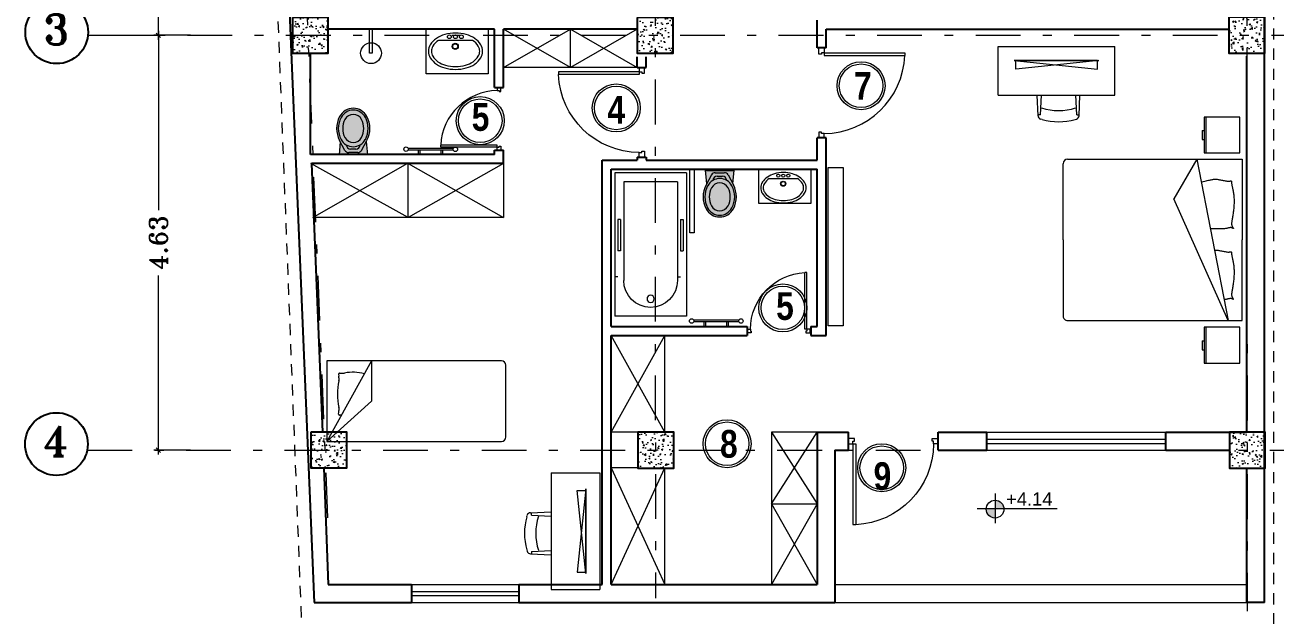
# Model space of a CAD drawing. Header units: inches. Extents: x 0 to 535, y -174 to 989.
# Drawn here: x 228.61 to 242.57, y 93.47 to 100.07 of the extents above; entities that cross this region are included whole.
import ezdxf

# ---------------------------------------------------------------- set-up
doc = ezdxf.new("R2010")
doc.units = ezdxf.units.IN
doc.header["$MEASUREMENT"] = 0
doc.linetypes.add('DASHDOT', pattern=[1, 0.5, -0.25, 0, -0.25])
doc.linetypes.add('HIDDEN2', pattern=[0.1875, 0.125, -0.0625])
for name, color, linetype, lineweight in [('ax', 8, 'Continuous', 5), ('Bath', 7, 'Continuous', 5), ('beton sabok', 9, 'Continuous', 5), ('dimension', 21, 'Continuous', 9), ('door', 1, 'Continuous', 5), ('font', 253, 'Continuous', 9), ('FUR', 252, 'Continuous', 5), ('Furniture', 175, 'Continuous', 5), ('LAYER2', 253, 'Continuous', 5), ('w.c', 7, 'Continuous', 5), ('wall', 51, 'Continuous', 25), ('window', 152, 'Continuous', 5)]:
    doc.layers.add(name, color=color, linetype=linetype, lineweight=lineweight)
doc.styles.add('amir text b', font='swisscbo.ttf')
doc.styles.add('ROMANT', font='romant')
doc.styles.get("Standard").update_dxf_attribs({"font": 'arial.ttf'})
doc.dimstyles.new('STANDARD$0', dxfattribs={"dimtxt": 0.2, "dimasz": 0.05, "dimexe": 0.05, "dimexo": 0.05, "dimgap": 0.05, "dimtad": 0, "dimzin": 0, "dimdsep": 46, "dimtxsty": 'ROMANT', "dimblk": 'OBLIQUE', "dimcen": 0, "dimdle": 0.05, "dimclrd": 256, "dimclre": 256, "dimclrt": 256, "dimadec": 0, "dimazin": 0, "dimtfac": 1, "dimtix": 1, "dimtofl": 0, "dimtmove": 1, "dimatfit": 3, "dimldrblk": 'OBLIQUE', "dimfxl": 1, "dimtolj": 1, "dimtzin": 0, "dimlwd": -1, "dimlwe": -1, "dimarcsym": 1})

# ---------------------------------------------------------------- blocks, each defined once
blk = doc.blocks.new('wc01')
at = {"layer": 'w.c'}
for p, q in [((-1.038, -0.5), (-1.038, 0)), ((-1.038, 0), (-0.347, 0)), ((-0.347, 0), (-0.347, -0.5)), ((-0.523, -0.126), (-0.9, -0.126)), ((-0.347, -0.5), (-1.038, -0.5))]:
    blk.add_line(p, q, dxfattribs=at)
for centre, radius in [((-0.781, -0.085), 0.0209), ((-0.714, -0.085), 0.0209), ((-0.647, -0.085), 0.0209), ((-0.715, -0.192), 0.0338), ((-0.715, -0.192), 0.0285)]:
    blk.add_circle(centre, radius, dxfattribs=at)
for centre, radius, start, end in [((-0.797, -0.295), 0.231, 123.8347, 148.2866), ((-0.797, -0.295), 0.199, 121.3767, 148.2866), ((-0.746, -0.372), 0.323, 105.5176, 123.8347), ((-0.712, -0.493), 0.449, 90, 105.5176), ((-0.712, -0.493), 0.449, 74.4824, 90), ((-0.678, -0.372), 0.323, 56.1653, 74.4824), ((-0.627, -0.295), 0.199, 31.7134, 58.6233), ((-0.627, -0.295), 0.231, 31.7134, 56.1653), ((-0.875, -0.247), 0.139, 148.2866, 180), ((-0.875, -0.247), 0.139, 180, 211.7134), ((-0.875, -0.247), 0.106, 148.2866, 180), ((-0.875, -0.247), 0.106, 180, 211.7134), ((-0.548, -0.247), 0.106, 360, 31.7134), ((-0.548, -0.247), 0.106, 328.2866, 0), ((-0.548, -0.247), 0.139, 360, 31.7134), ((-0.548, -0.247), 0.139, 328.2866, 360), ((-0.797, -0.198), 0.231, 211.7134, 236.1653), ((-0.797, -0.198), 0.199, 211.7134, 236.1653), ((-0.746, -0.122), 0.323, 236.1653, 254.4824), ((-0.746, -0.122), 0.291, 236.1653, 254.4824), ((-0.712, 0), 0.417, 254.4824, 270), ((-0.712, 0), 0.417, 270, 285.5176), ((-0.678, -0.122), 0.291, 285.5176, 303.8347), ((-0.678, -0.122), 0.323, 285.5176, 303.8347), ((-0.627, -0.198), 0.199, 303.8347, 328.2866), ((-0.627, -0.198), 0.231, 303.8347, 328.2866), ((-0.712, 0), 0.449, 254.4824, 270), ((-0.712, 0), 0.449, 270, 285.5176)]:
    blk.add_arc(centre, radius, start, end, dxfattribs=at)
blk = doc.blocks.new('we')
at = {"layer": 'Furniture', "true_color": 0xdbd2bd}
h = blk.add_hatch(color=254, dxfattribs=at)
h.dxf.hatch_style = 2
h.paths.add_polyline_path([(126.415, -299.619, 0.250522), (126.149, -299.619), (126.037, -299.678, 0.276719), (126.012, -299.72), (126.012, -299.822, 0.276719), (126.036, -299.864), (126.148, -299.924, 0.250522), (126.414, -299.924, 0.599332)])
h.paths.add_polyline_path([(126.157, -299.906, 0.250522), (126.405, -299.907, 0.599332), (126.405, -299.636, 0.250522), (126.158, -299.636, 0.599332)], flags=16)
h.paths.add_polyline_path([(126.382, -299.864, -0.250522), (126.18, -299.864, -0.599332), (126.18, -299.679, -0.250522), (126.383, -299.679, -0.599332)], flags=0)
h.paths.add_polyline_path([(126.18, -299.679, 0.599332), (126.18, -299.864, 0.250522), (126.382, -299.864, 0.599332), (126.383, -299.679, 0.250522)], flags=0)
h.paths.add_polyline_path([(126.012, -299.822), (126.012, -299.72, -0.276719), (126.037, -299.678), (126.134, -299.626), (125.989, -299.612), (125.988, -299.93), (126.134, -299.916), (126.036, -299.864, -0.276719)])
edge = h.paths.add_edge_path()
edge.add_line((125.988, -299.599), (125.988, -299.935))
edge.add_line((125.988, -299.935), (125.989, -299.606))
edge.add_arc((125.94, -299.606), 0.0484, 359.8872, 368.2762)
h = blk.add_hatch(color=254, dxfattribs=at)
h.dxf.hatch_style = 2
h.paths.add_polyline_path([(126.157, -299.906, 0.250522), (126.405, -299.907, 0.599332), (126.405, -299.636, 0.250522), (126.158, -299.636, 0.599332)])
h.paths.add_polyline_path([(126.18, -299.679, -0.250522), (126.383, -299.679, -0.599332), (126.382, -299.864, -0.250522), (126.18, -299.864, -0.599332)], flags=16)
h.paths.add_polyline_path([(126.18, -299.679, 0.599332), (126.18, -299.864, 0.250522), (126.382, -299.864, 0.599332), (126.383, -299.679, 0.250522)], flags=16)
at = {"layer": 'Furniture'}
for p, q in [((125.988, -299.936), (125.989, -299.606)), ((126.134, -299.626), (125.989, -299.612)), ((126.037, -299.678), (126.149, -299.619)), ((126.012, -299.822), (126.012, -299.72)), ((126.051, -299.8), (126.051, -299.742)), ((126.134, -299.916), (125.988, -299.93)), ((126.036, -299.864), (126.148, -299.924))]:
    blk.add_line(p, q, dxfattribs=at)
for centre, radius, start, end in [((126.059, -299.72), 0.0469, 118.016, 179.8872), ((126.23, -299.771), 0.153, 118.016, 241.7584), ((126.23, -299.771), 0.105, 118.016, 241.7584), ((126.281, -299.868), 0.282, 61.7584, 118.016), ((126.281, -299.868), 0.263, 61.7584, 118.016), ((126.281, -299.868), 0.214, 61.7584, 118.016), ((126.333, -299.772), 0.105, 298.016, 61.7584), ((126.333, -299.772), 0.153, 298.016, 61.7584), ((126.333, -299.772), 0.173, 298.016, 61.7584), ((126.1, -299.742), 0.0484, 92.8645, 179.8872), ((126.1, -299.8), 0.0484, 179.8872, 266.9099), ((126.059, -299.822), 0.0469, 179.8872, 241.7584), ((126.282, -299.675), 0.282, 241.7584, 298.016), ((126.282, -299.675), 0.263, 241.7584, 298.016), ((126.282, -299.675), 0.214, 241.7584, 298.016)]:
    blk.add_arc(centre, radius, start, end, dxfattribs=at)
blk = doc.blocks.new('wqw')
at = {"layer": 'Furniture'}
for p, q in [((158.397, 123.663), (158.387, 123.431)), ((158.423, 123.651), (158.399, 123.651)), ((158.424, 123.65), (158.434, 123.431)), ((158.442, 123.704), (158.425, 123.699)), ((158.81, 123.704), (158.826, 123.699)), ((158.828, 123.65), (158.818, 123.431)), ((158.829, 123.651), (158.856, 123.651)), ((158.855, 123.663), (158.865, 123.431)), ((157.997, 123.431), (157.997, 122.889)), ((159.299, 123.431), (157.997, 123.431)), ((159.299, 123.431), (159.299, 122.889)), ((159.299, 122.889), (157.997, 122.889))]:
    blk.add_line(p, q, dxfattribs=at)
for points in [[(159.104, 123.141), (159.104, 123.046), (158.176, 123.046), (158.176, 123.046)], [(158.192, 123.141), (158.192, 123.046), (159.12, 123.046), (159.12, 123.046)]]:
    blk.add_lwpolyline(points, close=True, dxfattribs=at)
for centre, radius, start, end in [((158.626, 123.041), 0.688, 74.4748, 105.5252), ((158.437, 123.661), 0.0398, 106.4199, 177.4596), ((158.423, 123.65), 0.000994, 2.5404, 90), ((158.626, 123.006), 0.598, 71.5812, 108.4188), ((158.815, 123.661), 0.0398, 2.5404, 73.5801), ((158.829, 123.65), 0.000994, 90, 177.4596)]:
    blk.add_arc(centre, radius, start, end, dxfattribs=at)
blk = doc.blocks.new('bed15')
at = {"layer": 'Furniture'}
for p, q in [((-0.97, 1.973), (-1.37, 1.973)), ((-1.37, 1.973), (-1.37, 1.573)), ((-0.97, 1.573), (-0.97, 1.973)), ((-0.9, 0.05), (-0.9, 2)), ((-0.9, 2), (0, 2)), ((0.9, 2), (0, 2)), ((0.9, 0.05), (0.9, 2)), ((0.975, 1.973), (0.975, 1.573)), ((1.375, 1.973), (0.975, 1.973)), ((1.375, 1.573), (1.375, 1.973)), ((-0.9, 1.491), (0.9, 1.843)), ((0.9, 1.843), (-0.458, 1.235)), ((-1.37, 1.593), (-0.97, 1.593)), ((-1.37, 1.573), (-0.97, 1.573)), ((-1.22, 1.553), (-1.22, 1.573)), ((-1.22, 1.553), (-1.12, 1.553)), ((-1.12, 1.553), (-1.12, 1.573)), ((0.975, 1.593), (1.375, 1.593)), ((0.975, 1.573), (1.375, 1.573)), ((1.125, 1.553), (1.125, 1.573)), ((1.125, 1.553), (1.225, 1.553)), ((1.225, 1.553), (1.225, 1.573)), ((-0.9, 1.491), (-0.458, 1.235)), ((0, 0), (-0.85, 0)), ((0, 0), (0.85, 0))]:
    blk.add_line(p, q, dxfattribs=at)
for points in [[(-0.649, 1.541), (-0.649, 1.547), (-0.652, 1.564), (-0.655, 1.58), (-0.658, 1.595), (-0.662, 1.609), (-0.665, 1.622), (-0.668, 1.634), (-0.67, 1.645), (-0.672, 1.654), (-0.674, 1.663), (-0.675, 1.672), (-0.676, 1.68), (-0.677, 1.688), (-0.677, 1.696), (-0.677, 1.704), (-0.677, 1.712), (-0.676, 1.72), (-0.675, 1.729), (-0.674, 1.737), (-0.672, 1.747), (-0.67, 1.756), (-0.668, 1.766), (-0.666, 1.777), (-0.664, 1.787), (-0.662, 1.798), (-0.66, 1.808), (-0.658, 1.818), (-0.657, 1.828), (-0.656, 1.837), (-0.656, 1.845), (-0.656, 1.852), (-0.656, 1.858), (-0.657, 1.863), (-0.658, 1.868), (-0.658, 1.872), (-0.658, 1.875), (-0.657, 1.877), (-0.656, 1.879), (-0.654, 1.88), (-0.651, 1.881), (-0.648, 1.881), (-0.644, 1.881), (-0.639, 1.881), (-0.634, 1.881), (-0.628, 1.881), (-0.622, 1.882), (-0.615, 1.883), (-0.608, 1.884), (-0.601, 1.886), (-0.593, 1.887), (-0.584, 1.889), (-0.575, 1.891), (-0.566, 1.893), (-0.557, 1.895), (-0.547, 1.897), (-0.536, 1.899), (-0.526, 1.901), (-0.515, 1.902), (-0.504, 1.904), (-0.492, 1.905), (-0.481, 1.906), (-0.469, 1.907), (-0.456, 1.908), (-0.444, 1.908), (-0.431, 1.908), (-0.418, 1.908), (-0.405, 1.908), (-0.392, 1.907), (-0.378, 1.906), (-0.364, 1.905), (-0.35, 1.904), (-0.336, 1.902), (-0.322, 1.901), (-0.308, 1.899), (-0.294, 1.897), (-0.281, 1.895), (-0.269, 1.893), (-0.256, 1.891), (-0.245, 1.889), (-0.234, 1.887), (-0.224, 1.886), (-0.215, 1.884), (-0.206, 1.883), (-0.198, 1.882), (-0.191, 1.881), (-0.184, 1.881), (-0.178, 1.881), (-0.173, 1.881), (-0.168, 1.882), (-0.164, 1.883), (-0.159, 1.884), (-0.155, 1.886), (-0.151, 1.888), (-0.147, 1.89), (-0.144, 1.892), (-0.14, 1.894), (-0.137, 1.896), (-0.134, 1.898), (-0.131, 1.899), (-0.13, 1.9), (-0.129, 1.9), (-0.129, 1.899), (-0.129, 1.897), (-0.13, 1.895), (-0.132, 1.892), (-0.133, 1.888), (-0.135, 1.884), (-0.136, 1.88), (-0.137, 1.875), (-0.137, 1.87), (-0.137, 1.864), (-0.136, 1.859), (-0.135, 1.853), (-0.133, 1.847), (-0.132, 1.84), (-0.13, 1.833), (-0.129, 1.826), (-0.127, 1.818), (-0.126, 1.811), (-0.125, 1.802), (-0.124, 1.794), (-0.123, 1.786), (-0.123, 1.777), (-0.122, 1.769), (-0.122, 1.76), (-0.122, 1.752), (-0.123, 1.744), (-0.123, 1.736), (-0.124, 1.727), (-0.124, 1.719), (-0.125, 1.712), (-0.125, 1.704), (-0.125, 1.696), (-0.125, 1.688), (-0.125, 1.68), (-0.124, 1.672), (-0.123, 1.664), (-0.123, 1.656), (-0.122, 1.648), (-0.122, 1.644)], [(0.113, 1.69), (0.113, 1.696), (0.113, 1.704), (0.114, 1.712), (0.114, 1.72), (0.115, 1.729), (0.117, 1.737), (0.118, 1.747), (0.12, 1.756), (0.122, 1.766), (0.124, 1.777), (0.127, 1.787), (0.129, 1.798), (0.131, 1.808), (0.132, 1.818), (0.134, 1.828), (0.135, 1.837), (0.135, 1.845), (0.135, 1.852), (0.134, 1.858), (0.133, 1.863), (0.133, 1.868), (0.133, 1.872), (0.133, 1.875), (0.133, 1.877), (0.135, 1.879), (0.137, 1.88), (0.139, 1.881), (0.143, 1.881), (0.147, 1.881), (0.151, 1.881), (0.157, 1.881), (0.162, 1.881), (0.168, 1.882), (0.175, 1.883), (0.182, 1.884), (0.19, 1.886), (0.198, 1.887), (0.206, 1.889), (0.215, 1.891), (0.224, 1.893), (0.234, 1.895), (0.244, 1.897), (0.254, 1.899), (0.264, 1.901), (0.275, 1.902), (0.287, 1.904), (0.298, 1.905), (0.31, 1.906), (0.322, 1.907), (0.334, 1.908), (0.346, 1.908), (0.359, 1.908), (0.372, 1.908), (0.385, 1.908), (0.399, 1.907), (0.413, 1.906), (0.426, 1.905), (0.441, 1.904), (0.455, 1.902), (0.469, 1.901), (0.482, 1.899), (0.496, 1.897), (0.509, 1.895), (0.522, 1.893), (0.534, 1.891), (0.545, 1.889), (0.556, 1.887), (0.566, 1.886), (0.576, 1.884), (0.584, 1.883), (0.592, 1.882), (0.6, 1.881), (0.606, 1.881), (0.612, 1.881), (0.617, 1.881), (0.622, 1.882), (0.627, 1.883), (0.631, 1.884), (0.635, 1.886), (0.639, 1.888), (0.643, 1.89), (0.647, 1.892), (0.65, 1.894), (0.654, 1.896), (0.657, 1.898), (0.659, 1.899), (0.661, 1.9), (0.661, 1.9), (0.662, 1.899), (0.661, 1.897), (0.66, 1.895), (0.659, 1.892), (0.657, 1.888), (0.656, 1.884), (0.654, 1.88), (0.654, 1.875), (0.653, 1.87), (0.654, 1.864), (0.654, 1.859), (0.656, 1.853), (0.657, 1.847), (0.658, 1.84), (0.66, 1.833), (0.661, 1.826), (0.663, 1.818), (0.664, 1.811), (0.665, 1.802), (0.666, 1.798)]]:
    blk.add_lwpolyline(points, dxfattribs=at)
for centre, start, end in [((-0.85, 0.05), 180, 270), ((0.85, 0.05), 270, 0)]:
    blk.add_arc(centre, 0.05, start, end, dxfattribs=at)
blk = doc.blocks.new('wc011')
at = {"layer": 'w.c'}
for p, q in [((-1.038, -0.457), (-1.038, 0)), ((-1.038, 0), (-0.347, 0)), ((-0.347, 0), (-0.347, -0.457)), ((-0.523, -0.126), (-0.9, -0.126)), ((-0.347, -0.457), (-1.038, -0.457))]:
    blk.add_line(p, q, dxfattribs=at)
for centre, radius in [((-0.781, -0.085), 0.0209), ((-0.715, -0.192), 0.0338), ((-0.715, -0.192), 0.0285), ((-0.714, -0.085), 0.0209), ((-0.647, -0.085), 0.0209)]:
    blk.add_circle(centre, radius, dxfattribs=at)
for centre, radius, start, end in [((-0.797, -0.295), 0.231, 123.8347, 148.2866), ((-0.797, -0.295), 0.199, 121.3767, 148.2866), ((-0.746, -0.372), 0.323, 105.5176, 123.8347), ((-0.712, -0.493), 0.449, 90, 105.5176), ((-0.712, -0.493), 0.449, 74.4824, 90), ((-0.678, -0.372), 0.323, 56.1653, 74.4824), ((-0.627, -0.295), 0.199, 31.7134, 58.6233), ((-0.627, -0.295), 0.231, 31.7134, 56.1653), ((-0.875, -0.247), 0.139, 148.2866, 180), ((-0.875, -0.247), 0.139, 180, 211.7134), ((-0.797, -0.198), 0.231, 211.7134, 236.1653), ((-0.875, -0.247), 0.106, 148.2866, 180), ((-0.875, -0.247), 0.106, 180, 211.7134), ((-0.797, -0.198), 0.199, 211.7134, 236.1653), ((-0.627, -0.198), 0.199, 303.8347, 328.2866), ((-0.627, -0.198), 0.231, 303.8347, 328.2866), ((-0.548, -0.247), 0.106, 360, 31.7134), ((-0.548, -0.247), 0.106, 328.2866, 0), ((-0.548, -0.247), 0.139, 360, 31.7134), ((-0.548, -0.247), 0.139, 328.2866, 360), ((-0.746, -0.122), 0.323, 236.1653, 254.4824), ((-0.746, -0.122), 0.291, 236.1653, 254.4824), ((-0.712, 0), 0.449, 254.4824, 270), ((-0.712, 0), 0.417, 254.4824, 270), ((-0.712, 0), 0.417, 270, 285.5176), ((-0.712, 0), 0.449, 270, 285.5176), ((-0.678, -0.122), 0.291, 285.5176, 303.8347), ((-0.678, -0.122), 0.323, 285.5176, 303.8347)]:
    blk.add_arc(centre, radius, start, end, dxfattribs=at)
blk = doc.blocks.new('beton')
at = {"layer": 'beton sabok'}
h = blk.add_hatch(dxfattribs=at)
h.set_pattern_fill('AR-CONC', color=256, scale=0.022857, angle=45)
h.set_pattern_definition([(95, (46.01481, 18.04323), (0.126069028, 0.105784475), [0.017142857, -0.18857143]), (40, (46.01481, 18.04323), (-0.14399821, 0.099147006), [0.013714286, -0.150857143]), (145.451444, (46.02532, 18.05205), (-0.01792918, 0.20493148), [0.014569187, -0.160261054]), (91.1842, (45.98248, 18.07555), (0.1992442, 0.14574029), [0.02571429, -0.28285714]), (141.635635, (45.9991, 18.0877), (-0.00637716, 0.30850552), [0.02185379, -0.24039172]), (36.184164, (45.98248, 18.07555), (-0.00637716, 0.30850552), [0.02057143, -0.22628571]), (66, (46.00673, 18.08364), (0.161547788, 0.03140171), [0.017142857, -0.18857143]), (11, (46.00673, 18.08364), (-0.07787625, 0.156527642), [0.013714286, -0.150857143]), (116.451445, (46.02019, 18.08625), (0.083671537, 0.18792935), [0.014569186, -0.160261054]), (82.5, (46.01481, 18.04323), (-0.0518384424, 0.055769101), [0, -0.149028571, 0, -0.153142857, 0, -0.151428571]), (52.5, (46.01481, 18.04323), (-0.021228101, 0.106265017), [0, -0.087314286, 0, -0.1456, 0, -0.057714286]), (12.5, (45.97877, 18.00719), (0.0899241525, 0.082633317), [0, -0.057142857, 0, -0.178285714, 0, -0.236571429]), (2.5, (45.9626, 17.99103), (0.07807771, 0.110436527), [0, -0.074285714, 0, -0.1184, 0, -0.168])])
h.paths.add_polyline_path([(326.844, 567.847), (327.244, 567.847), (327.244, 568.247), (326.844, 568.247)])
at = {"layer": 'wall'}
blk.add_lwpolyline([(327.244, 568.247), (327.244, 567.847), (326.844, 567.847), (326.844, 568.247)], close=True, dxfattribs=at)
blk = doc.blocks.new('_Oblique')
at = {"color": 0, "linetype": 'ByBlock', "lineweight": -2}
blk.add_line((-0.5, -0.5), (0.5, 0.5), dxfattribs=at)
blk = doc.blocks.new('*D168')
at = {"layer": 'Defpoints', "color": 0, "transparency": 16777216}
for p in [(32.467, 32.316), (32.406, 28.274), (32.763, 28.274)]:
    blk.add_point(p, dxfattribs=at)
at = {"layer": 'dimension', "transparency": 16777216}
for p, q in [((32.517, 32.316), (32.813, 32.316)), ((32.763, 32.366), (32.763, 30.664)), ((32.763, 28.224), (32.763, 29.926)), ((32.456, 28.274), (32.813, 28.274))]:
    blk.add_line(p, q, dxfattribs=at)
at = {"layer": 'dimension', "transparency": 16777216, "xscale": 0.05, "yscale": 0.05, "zscale": 0.05}
for p, rotation in [((32.763, 32.316), 90), ((32.763, 28.274), 270)]:
    blk.add_blockref('_Oblique', p, dxfattribs=dict(at, rotation=rotation))
at = {"layer": 'dimension', "transparency": 16777216, "insert": (32.763, 30.295), "char_height": 0.2, "attachment_point": 5, "rotation": 90, "style": 'ROMANT'}
blk.add_mtext('\\A1;4.04', dxfattribs=at)
blk = doc.blocks.new('*D169')
at = {"layer": 'Defpoints', "color": 0, "transparency": 16777216}
for p in [(33.172, 28.274), (32.763, 23.647), (33.172, 23.647)]:
    blk.add_point(p, dxfattribs=at)
at = {"layer": 'dimension', "transparency": 16777216}
for p, q in [((33.122, 28.274), (32.713, 28.274)), ((32.763, 28.324), (32.763, 26.325)), ((32.763, 23.597), (32.763, 25.596)), ((33.122, 23.647), (32.713, 23.647))]:
    blk.add_line(p, q, dxfattribs=at)
at = {"layer": 'dimension', "transparency": 16777216, "xscale": 0.05, "yscale": 0.05, "zscale": 0.05}
for p, rotation in [((32.763, 28.274), 90), ((32.763, 23.647), 270)]:
    blk.add_blockref('_Oblique', p, dxfattribs=dict(at, rotation=rotation))
at = {"layer": 'dimension', "transparency": 16777216, "insert": (32.763, 25.961), "char_height": 0.2, "attachment_point": 5, "rotation": 90, "style": 'ROMANT'}
blk.add_mtext('\\A1;4.63', dxfattribs=at)
blk = doc.blocks.new('nx')
at = {"layer": 'FUR'}
for p, q in [((928.105, 733.08), (928.61, 733.08)), ((928.105, 733.06), (928.609, 733.06)), ((928.221, 733.13), (928.221, 733.08)), ((928.241, 733.13), (928.241, 733.08)), ((928.474, 733.13), (928.474, 733.08)), ((928.494, 733.13), (928.494, 733.08))]:
    blk.add_line(p, q, dxfattribs=at)
for centre in [(928.082, 733.07), (928.632, 733.069)]:
    blk.add_circle(centre, 0.025, dxfattribs=at)
blk = doc.blocks.new('bath14')
at = {"layer": 'Bath'}
for p, q in [((-1.6, 0), (-1.6, -0.8)), ((0, 0), (-1.6, 0)), ((0, 0), (0, -0.8)), ((-0.1, -0.1), (-1.2, -0.1)), ((-0.87, -0.065), (-0.87, -0.035)), ((-0.52, -0.035), (-0.87, -0.035)), ((-0.52, -0.065), (-0.87, -0.065)), ((-0.52, -0.065), (-0.52, -0.035)), ((-0.1, -0.1), (-0.1, -0.7)), ((0, -0.8), (-1.6, -0.8)), ((-0.1, -0.7), (-1.2, -0.7)), ((-0.52, -0.735), (-0.87, -0.735)), ((-0.87, -0.735), (-0.87, -0.765)), ((-0.52, -0.765), (-0.87, -0.765)), ((-0.52, -0.735), (-0.52, -0.765))]:
    blk.add_line(p, q, dxfattribs=at)
blk.add_circle((-1.405, -0.4), 0.04, dxfattribs=at)
blk.add_arc((-1.2, -0.4), 0.3, 90, 270, dxfattribs=at)
blk = doc.blocks.new('DR_D01')
for p, q in [((-0.45, 0.93), (-0.42, 0.93)), ((-0.45, 0.03), (-0.45, 0.93)), ((-0.42, 0.03), (-0.42, 0.93)), ((-0.5, 0.03), (-0.42, 0.03)), ((-0.5, 0.03), (-0.5, -0.03)), ((-0.45, 0.03), (-0.45, 0)), ((-0.45, 0), (-0.435, 0)), ((-0.435, 0), (-0.435, -0.03)), ((0.435, 0), (0.435, -0.03)), ((0.45, 0), (0.435, 0)), ((0.45, 0.03), (0.45, 0)), ((0.5, 0.03), (0.45, 0.03)), ((0.5, -0.03), (0.5, 0.03)), ((-0.435, -0.03), (-0.5, -0.03)), ((0.435, -0.03), (0.5, -0.03))]:
    blk.add_line(p, q)
blk.add_arc((-0.46, 0.021), 0.91, 0.5915, 87.4664)
blk = doc.blocks.new('WD_WIN4')
for p, q in [((-0.5, 0.5), (0.5, 0.5)), ((-0.5, 0.12), (0.5, 0.12)), ((-0.5, -0.12), (0.5, -0.12)), ((-0.5, -0.5), (0.5, -0.5))]:
    blk.add_line(p, q)
blk = doc.blocks.new('fgh')
at = {"layer": 'ax', "color": 67, "linetype": 'DASHDOT', "true_color": 0x727430}
for p, q in [((33.955, 39.879), (34.66, 22.701)), ((38.306, 39.881), (38.311, 21.997)), ((44.912, 39.879), (44.916, 21.85)), ((31.987, 28.274), (46.207, 28.274)), ((31.972, 23.647), (46.6, 23.647))]:
    blk.add_line(p, q, dxfattribs=at)
at = {"layer": 'dimension', "lineweight": -3}
for centre in [(31.628, 28.308), (31.625, 23.715)]:
    blk.add_circle(centre, 0.35, dxfattribs=at)
at = {"xscale": -1}
for p in [(361.503, -539.773), (365.353, -539.773), (371.958, -539.771), (361.709, -544.399), (365.361, -544.4), (371.963, -544.4)]:
    blk.add_blockref('beton', p, dxfattribs=at)
at = {"layer": 'dimension', "lineweight": -3, "style": 'ROMANT'}
for s, p in [('3', (31.48, 28.172)), ('4', (31.476, 23.579))]:
    blk.add_text(s, height=0.334, dxfattribs=at).set_placement(p)
at = {"layer": 'dimension'}
for base, p1, p2, picture, middle in [((32.763, 28.274), (32.467, 32.316), (32.406, 28.274), '*D168', (32.763, 30.295)), ((32.763, 23.647), (33.172, 28.274), (33.172, 23.647), '*D169', (32.763, 25.961))]:
    dim = blk.add_linear_dim(base=base, p1=p1, p2=p2, angle=90, dimstyle='STANDARD$0', dxfattribs=at)
    dim.commit()
    dim.dimension.update_dxf_attribs({"geometry": picture, "text_midpoint": middle})

msp = doc.modelspace()

# ---------------------------------------------------------------- hatches: boundary and pattern name
at = {"layer": 'font'}
h = msp.add_hatch(color=256, dxfattribs=at)
h.dxf.hatch_style = 1
h.paths.add_polyline_path([(239.534, 94.668, 0.413571), (239.434, 94.765), (239.434, 94.668)])
h.paths.add_polyline_path([(239.434, 94.568), (239.434, 94.668), (239.337, 94.668, 0.004741), (239.337, 94.666, 0.409311)])

# ---------------------------------------------------------------- linework, layer by layer
at = {"layer": 'Bath'}
for p, q in [((235.225, 97.258), (235.195, 97.258)), ((235.895, 97.258), (235.925, 97.258))]:
    msp.add_line(p, q, dxfattribs=at)
at = {"layer": 'dimension'}
msp.add_lwpolyline([(236.027, 98.457), (236.077, 98.457), (236.077, 97.747), (236.027, 97.747)], close=True, dxfattribs=at)
at = {"layer": 'door'}
for p, q in [((233.949, 99.593), (234.696, 100.02)), ((234.696, 99.593), (233.949, 100.02)), ((234.696, 99.593), (234.696, 100.02)), ((234.696, 100.02), (235.442, 99.593)), ((235.442, 100.02), (234.696, 99.593)), ((235.442, 99.593), (233.949, 99.593)), ((232.885, 97.92), (231.799, 98.52)), ((231.822, 97.92), (232.874, 98.52)), ((232.885, 97.92), (232.885, 98.52)), ((232.885, 98.52), (233.949, 97.92)), ((233.949, 98.52), (232.885, 97.92)), ((233.949, 98.52), (233.949, 97.92)), ((233.949, 97.92), (231.822, 97.92)), ((235.149, 95.525), (235.749, 96.603)), ((235.749, 95.525), (235.149, 96.603)), ((235.749, 95.525), (235.749, 96.603)), ((235.444, 95.525), (235.149, 95.525)), ((236.939, 95.523), (236.939, 93.825)), ((237.449, 95.523), (236.939, 95.523)), ((236.939, 94.724), (237.449, 95.523)), ((236.939, 95.523), (237.449, 94.724)), ((235.149, 95.125), (235.749, 93.825)), ((235.149, 93.825), (235.749, 95.125)), ((235.444, 95.125), (235.149, 95.125)), ((235.749, 93.825), (235.749, 95.125)), ((236.939, 94.724), (237.449, 94.724)), ((237.449, 94.724), (236.939, 93.825)), ((236.939, 94.724), (237.449, 93.825)), ((237.649, 93.825), (242.245, 93.825)), ((237.649, 93.625), (242.245, 93.625))]:
    msp.add_line(p, q, dxfattribs=at)
at = {"layer": 'font'}
for p, q in [((239.436, 94.842), (239.436, 94.508)), ((240.131, 94.668), (239.237, 94.668))]:
    msp.add_line(p, q, dxfattribs=at)
for centre, radius in [((237.94, 99.389), 0.268), ((237.94, 99.389), 0.243), ((235.207, 99.141), 0.268), ((235.207, 99.141), 0.243), ((233.689, 98.999), 0.268), ((233.689, 98.999), 0.243), ((237.067, 96.911), 0.268), ((237.067, 96.911), 0.243), ((236.445, 95.396), 0.268), ((236.445, 95.396), 0.243), ((238.171, 95.128), 0.268), ((238.171, 95.128), 0.243), ((239.436, 94.666), 0.0988)]:
    msp.add_circle(centre, radius, dxfattribs=at)
at = {"layer": 'Furniture', "color": 7}
for p, q in [((233.926, 96.321), (231.976, 96.321)), ((232.476, 96.321), (231.976, 95.421)), ((231.976, 96.321), (231.976, 95.421)), ((232.476, 96.321), (232.476, 95.871)), ((233.976, 95.471), (233.976, 96.271)), ((232.108, 96.173), (232.11, 96.149)), ((231.976, 95.421), (232.476, 95.871)), ((232.108, 95.724), (232.11, 95.748)), ((231.976, 95.421), (233.926, 95.421))]:
    msp.add_line(p, q, dxfattribs=at)
at = {"layer": 'Furniture'}
msp.add_lwpolyline([(237.572, 98.477), (237.742, 98.477), (237.742, 96.709), (237.572, 96.709)], close=True, dxfattribs=at)
at = {"layer": 'Furniture', "color": 7}
for centre, radius, start, end in [((233.926, 96.271), 0.05, 359.9998, 89.9998), ((232.755, 95.948), 0.661, 167.08, 192.9197), ((232.118, 96.173), 0.01, 81.1164, 183.6244), ((232.001, 96.121), 0.112, 347.08, 14.4415), ((232.144, 96.34), 0.159, 261.1164, 280.8879), ((232.268, 95.697), 0.496, 75.1194, 100.8879), ((232.001, 95.776), 0.112, 345.5582, 12.9197), ((232.118, 95.724), 0.01, 176.3753, 278.8833), ((232.144, 95.557), 0.159, 91.7654, 98.8833), ((233.926, 95.471), 0.05, 269.9998, 359.9998)]:
    msp.add_arc(centre, radius, start, end, dxfattribs=at)
at = {"layer": 'LAYER2', "linetype": 'HIDDEN2'}
msp.add_lwpolyline([(232.046, 84.466), (231.045, 110.05), (242.545, 109.479), (242.545, 84.309)], close=True, dxfattribs=at)
at = {"layer": 'w.c'}
msp.add_lwpolyline([(232.481, 100.02), (232.481, 99.752), (232.452, 99.752), (232.452, 100.02)], close=True, dxfattribs=at)
msp.add_circle((232.47, 99.752), 0.116, dxfattribs=at)
at = {"layer": 'wall'}
for p, q in [((231.149, 109.945), (231.836, 93.625)), ((242.445, 93.625), (242.445, 109.379)), ((233.849, 100.02), (231.981, 100.02)), ((233.849, 99.369), (233.849, 100.02)), ((235.442, 100.02), (233.949, 100.02)), ((233.949, 99.369), (233.949, 100.02)), ((237.449, 99.811), (237.449, 100.12)), ((237.549, 99.811), (237.549, 100.02)), ((237.549, 100.02), (242.045, 100.02)), ((231.795, 98.62), (231.795, 99.753)), ((235.442, 99.593), (235.442, 99.712)), ((235.542, 99.593), (235.542, 99.712)), ((237.549, 99.811), (237.449, 99.811)), ((242.245, 95.523), (242.245, 99.72)), ((235.442, 99.593), (235.542, 99.593)), ((233.849, 99.369), (233.949, 99.369)), ((237.449, 98.557), (237.449, 98.806)), ((237.549, 98.806), (237.449, 98.806)), ((237.549, 96.603), (237.549, 98.806)), ((233.849, 98.62), (231.795, 98.62)), ((233.849, 98.62), (233.849, 98.669)), ((233.849, 98.669), (233.949, 98.669)), ((233.949, 98.52), (233.949, 98.669)), ((235.442, 98.593), (235.542, 98.593)), ((235.442, 98.593), (235.442, 98.557)), ((235.542, 98.593), (235.542, 98.557)), ((231.805, 98.52), (231.927, 95.525)), ((233.949, 98.52), (231.805, 98.52)), ((235.049, 93.825), (235.049, 98.557)), ((235.049, 98.557), (235.442, 98.557)), ((235.149, 96.703), (235.149, 98.457)), ((235.149, 98.457), (237.449, 98.457)), ((235.542, 98.557), (237.449, 98.557)), ((237.449, 96.703), (237.449, 98.457)), ((235.149, 96.703), (236.669, 96.703)), ((236.669, 96.703), (236.669, 96.603)), ((237.379, 96.703), (237.449, 96.703)), ((237.379, 96.703), (237.379, 96.603)), ((235.149, 93.825), (235.149, 96.603)), ((235.149, 96.603), (236.669, 96.603)), ((237.379, 96.603), (237.549, 96.603)), ((237.449, 95.523), (237.8, 95.523)), ((237.449, 95.523), (237.449, 93.825)), ((237.8, 95.323), (237.8, 95.523)), ((238.8, 95.523), (239.344, 95.523)), ((238.8, 95.323), (238.8, 95.523)), ((239.344, 95.323), (239.344, 95.523)), ((241.344, 95.523), (242.245, 95.523)), ((241.344, 95.323), (241.344, 95.523)), ((237.649, 95.323), (237.8, 95.323)), ((237.649, 95.323), (237.649, 93.625)), ((238.8, 95.323), (239.344, 95.323)), ((241.344, 95.323), (242.045, 95.323)), ((231.942, 95.125), (231.99, 93.825)), ((242.245, 93.625), (242.245, 95.125)), ((231.99, 93.825), (232.92, 93.825)), ((232.92, 93.825), (232.92, 93.625)), ((234.12, 93.825), (235.049, 93.825)), ((234.12, 93.825), (234.12, 93.625)), ((235.149, 93.825), (237.449, 93.825)), ((231.836, 93.625), (232.92, 93.625)), ((234.12, 93.625), (237.649, 93.625)), ((242.445, 93.625), (242.245, 93.625))]:
    msp.add_line(p, q, dxfattribs=at)

# ---------------------------------------------------------------- block references
for p, rotation in [((398.771, 222.716), 179.9999999999999), ((357.912, -64.229), 89.99999999999986)]:
    msp.add_blockref('wqw', p, dxfattribs=dict(rotation=rotation))
at = {"color": 244, "linetype": 'Continuous', "true_color": 0x991b1e}
for p, rotation in [((1161.493, 831.75), 180.0000000000003), ((1164.681, 829.834), 180)]:
    msp.add_blockref('nx', p, dxfattribs=dict(at, rotation=rotation))
at = {"layer": 'dimension'}
for p, rotation in [((-67.251, -27.959), 90.11281827403941), ((535.885, 225.021), 270.112818274039)]:
    msp.add_blockref('we', p, dxfattribs=dict(at, rotation=rotation))
at = {"layer": 'door'}
msp.add_blockref('fgh', (197.333, 71.677), dxfattribs=at)
at = {"layer": 'Furniture', "rotation": 269.9999999999999}
msp.add_blockref('bed15', (240.196, 97.669), dxfattribs=at)
at = {"layer": 'w.c'}
msp.add_blockref('wc01', (234.125, 100.02), dxfattribs=at)
at = {"layer": 'w.c', "xscale": 0.8366708341787149, "yscale": 0.8366708341787149, "zscale": 0.8366708341787149}
msp.add_blockref('wc011', (237.669, 98.457), dxfattribs=at)
at = {"layer": 'w.c', "xscale": -1, "rotation": 270}
msp.add_blockref('bath14', (235.991, 98.417), dxfattribs=at)
at = {"layer": 'window', "rotation": 270}
msp.add_blockref('DR_D01', (237.499, 99.306), dxfattribs=at)
at = {"layer": 'window', "xscale": -1}
for p, rotation in [((235.492, 99.093), 90), ((238.3, 95.423), 180)]:
    msp.add_blockref('DR_D01', p, dxfattribs=dict(at, rotation=rotation))
at = {"layer": 'window'}
for name, p, xscale, yscale, zscale, rotation in [('DR_D01', (233.899, 99.019), 0.7000000000000083, 0.7000000000000083, 0.7000000000000083, 90), ('WD_WIN4', (240.344, 95.423), -2, 0.2, 2, 180)]:
    msp.add_blockref(name, p, dxfattribs=dict(at, xscale=xscale, yscale=yscale, zscale=zscale, rotation=rotation))
for name, p, xscale, yscale, zscale in [('DR_D01', (237.019, 96.653), -0.6999999999999886, 0.6999999999999886, 0.6999999999999886), ('WD_WIN4', (233.52, 93.725), 1.199999999999989, 0.2, 1.199999999999989)]:
    msp.add_blockref(name, p, dxfattribs=dict(at, xscale=xscale, yscale=yscale, zscale=zscale))

# ---------------------------------------------------------------- texts
at = {"layer": 'font'}
msp.add_text('+4.14', height=0.1466, dxfattribs=at).set_placement((239.559, 94.706))
at = {"layer": 'font', "char_height": 0.309, "attachment_point": 1, "style": 'amir text b'}
for s, insert in [('7', (237.861, 99.542)), ('5', (233.594, 99.195)), ('4', (235.109, 99.276)), ('5', (236.992, 97.086)), ('8', (236.366, 95.549)), ('9', (238.08, 95.189))]:
    msp.add_mtext_dynamic_manual_height_columns(s, width=0.24694, gutter_width=1.031, heights=[0], dxfattribs=dict(at, insert=insert))

doc.saveas('drawing.dxf')
